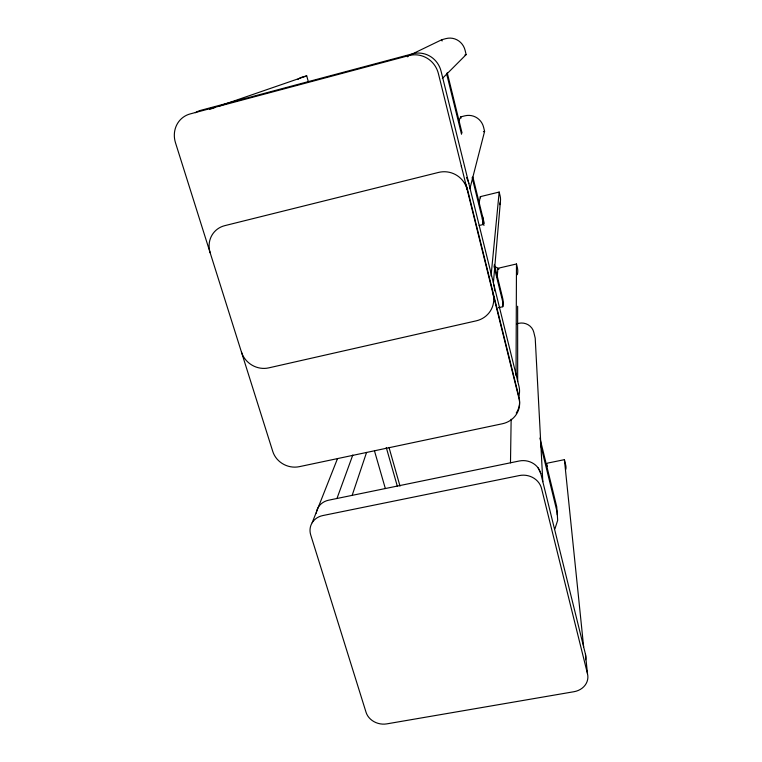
<?xml version="1.0" encoding="UTF-8"?>
<svg xmlns="http://www.w3.org/2000/svg" width="762" height="762" viewBox="0 0 762 762"><rect width="100%" height="100%" fill="white"/><g stroke="black" fill="none" stroke-linecap="round" stroke-linejoin="round"><path stroke-width="1.14" d="M516.036 375.38L516.474 263.985L497.881 268.319L497.195 277.663M510.483 462.848L511.15 419.233M498.281 307.743L502.777 306.724L502.91 303.924A14.811 14.297 3.5 0 0 502.701 298.333L494.357 264.404M493.405 282.75L500.386 201.692M491.052 275.892L499.177 192.053L480.308 196.663L478.974 203.616M469.868 188.766L484.594 131.378L483.613 127.311A15.707 15.516 -80.3 0 0 464.772 115.853L460.743 116.891L458.629 121.12M554.965 528.761L557.67 520.322L557.155 512.15L540.706 445.113M352.263 495.043L366.57 452.418M336.947 498.529L352.796 455.028M312.191 522.694L337.442 458.781M442.37 78.448L466.134 54.626L465.125 50.397A16.307 15.783 -85.8 0 0 445.913 38.614L441.817 39.71L409.756 55.207M209.474 109.442L215.065 107.518M218.418 106.356L306.715 75.886L308.42 82.001M306.715 75.886L302.781 76.943A15.945 15.183 66.5 0 0 297.666 79.477M407.365 56.769L408.118 56.569M464.925 54.95L466.134 54.626M483.394 131.683L484.594 131.378M461.305 166.183L461.41 166.64M479.136 225.495L482.565 224.666A15.23 15.04 7.5 0 0 482.317 218.789M516.665 323.783L518.712 323.326A12.554 11.982 -1 0 1 533.81 332.289L535.21 338.128L542.811 481.679M565.842 469.325A12.163 11.173 0.5 0 0 565.718 465.144L564.404 459.667L547.735 463.077A1.219 1.114 1 0 0 546.821 464.41L547.354 466.582M493.919 265.957L499.015 269.005M538.115 467.887L540.81 473.573L585.445 654.148A17.164 14.888 3.2 0 1 585.597 659.749M374.561 451.171L385.353 488.566M388.991 447.418L400.012 486.108M386.267 447.494L397.297 486.108M587.502 673.808L541.553 488.518A18.507 16.897 3.7 0 0 519.293 475.564L322.812 515.56A17.917 16.059 18.8 0 0 310.715 534.943L366.065 712.337A17.078 14.573 13 0 0 386.82 723.871L573.957 691.715A17.678 15.25 3.4 0 0 587.502 673.808L585.454 654.206M539.896 438.064L556.727 506.749L557.241 514.845M441.817 39.71L442.122 40.977M460.743 116.891L461.039 118.1M480.308 196.663L480.593 197.825M497.881 268.319L498.158 269.453M447.237 72.761L462.048 132.998M472.859 176.975L484.27 223.371M446.542 73.447L461.515 134.255M472.154 177.517L483.956 225.457M494.147 266.862L502.568 301.076A14.954 14.421 3.6 0 1 502.777 306.724M499.177 192.053L500.129 196.005A15.297 15.173 -11.3 0 1 499.643 204.664M516.474 263.985L517.388 267.795A15.05 14.63 -2 0 1 517.322 274.72M564.404 459.667L583.644 646.871M517.636 306.248L517.674 381.6M540.81 473.573A17.936 16.45 3.4 0 0 519.236 461L328.651 500.196A17.374 15.659 18.8 0 0 316.278 513.159M464.944 182.909A23.451 23.27 33.2 0 1 467.382 188.957L519.027 397.259A22.317 20.945 4.7 0 1 516.245 413.061M467.192 189.671A23.546 23.355 32.8 0 0 438.55 172.422L224.733 225.666A23.165 21.65 44 0 0 210.169 252.784M466.477 177.651A22.774 22.631 36.8 0 1 468.849 183.537M518.884 395.992A21.707 20.431 4.4 0 0 518.979 386.315L441.074 71.218A23.984 23.279 85.1 0 0 412.556 53.807L200.911 110.29A23.393 21.784 57 0 0 195.32 112.719M482.641 216.76A15.088 14.907 7.1 0 1 482.889 222.59M493.119 294.227A22.955 22.184 7.3 0 1 476.231 320.84L268.748 367.875A22.393 20.784 32.7 0 1 241.459 352.082M493.9 284.883A22.222 21.536 6.9 0 1 494.5 290.855M408.88 55.588L190.157 113.929A24.194 22.46 56.4 0 0 175.489 142.761L272.777 451.475A21.736 19.841 24.2 0 0 299.323 466.668L502.358 423.758A22.403 21.012 4.7 0 0 519.036 398.688L438.398 73.6A24.803 24.089 84 0 0 408.88 55.588"/></g></svg>
